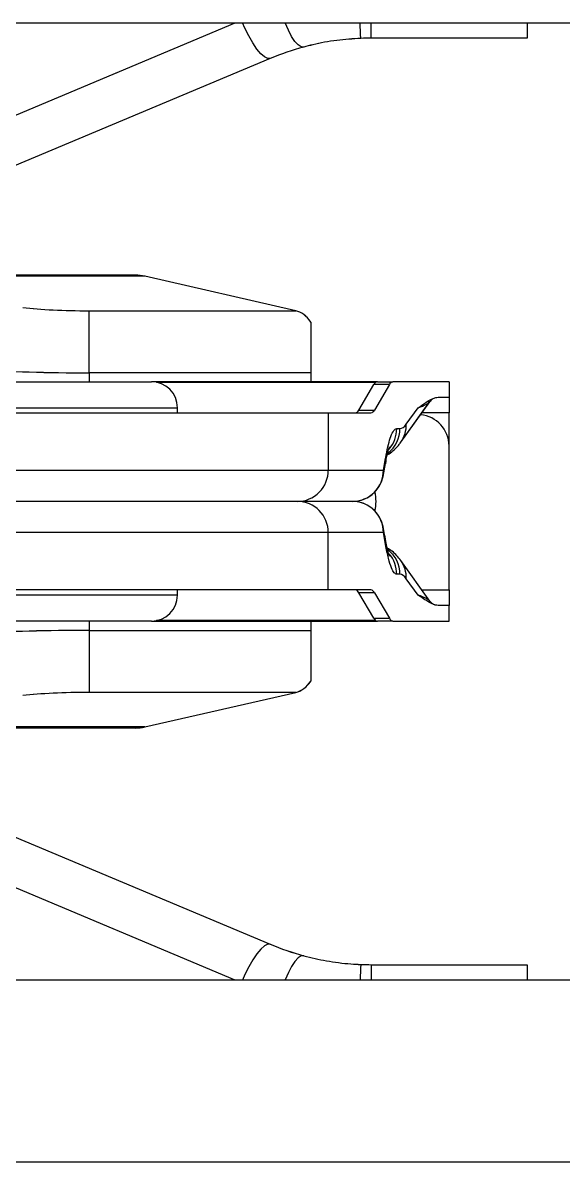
# Model space of a CAD drawing. Header units: inches. Extents: x -1851 to 6314, y -1304 to 4687.
# Drawn here: x 473.37 to 477.45, y 2016.1 to 2024.72 of the extents above; entities that cross this region are included whole.
import ezdxf

# ---------------------------------------------------------------- set-up
doc = ezdxf.new("R2010")
doc.units = ezdxf.units.IN
doc.header["$MEASUREMENT"] = 0

# ---------------------------------------------------------------- blocks, each defined once
blk = doc.blocks.new('2.4.20_9_Plan View')
at = {"color": 7, "linetype": 'Continuous', "lineweight": 25}
for p, q in [((-0.60334, 0), (-0.60334, 7.54593)), ((0, 7.54593), (0, 0)), ((-0.71817, 0.11483), (-0.71817, 7.4311)), ((-0.37713, 3.3124), (-0.37713, 3.67447)), ((-0.22621, 3.67447), (-0.22621, 3.3124)), ((-0.35744, 3.201), (-0.35744, 3.53714)), ((-0.32136, 3.201), (-0.32136, 3.53714)), ((-0.30167, 3.22049), (-0.30167, 3.53714)), ((-0.28199, 3.53714), (-0.28199, 3.201)), ((-0.2459, 3.53714), (-0.2459, 3.201)), ((-0.4445, 3.32235), (-0.4445, 3.48425)), ((-0.44382, 3.31644), (-0.44382, 3.48425)), ((-0.15974, 3.31644), (-0.15974, 3.48425)), ((-0.15907, 3.32235), (-0.15907, 3.48425)), ((-0.5114, 3.40256), (-0.58083, 3.23753)), ((-0.02251, 3.23753), (-0.09194, 3.40256)), ((-0.42205, 3.22138), (-0.42205, 3.35162)), ((-0.38295, 3.35162), (-0.42205, 3.35162)), ((-0.38295, 3.35162), (-0.38295, 3.21194)), ((-0.22061, 3.21194), (-0.22061, 3.35162)), ((-0.22061, 3.35162), (-0.18151, 3.35162)), ((-0.18151, 3.35162), (-0.18151, 3.22138)), ((-0.44382, 3.31644), (-0.42205, 3.22138)), ((-0.37713, 3.3124), (-0.37713, 3.17009)), ((-0.22621, 3.17009), (-0.22621, 3.3124)), ((-0.18151, 3.22138), (-0.15974, 3.31644)), ((-0.36073, 3.296), (-0.35744, 3.296)), ((-0.2459, 3.296), (-0.24262, 3.296)), ((-0.30167, 3.18583), (-0.30167, 3.22049)), ((-0.38295, 3.21194), (-0.41493, 3.21194)), ((-0.37713, 3.21194), (-0.38295, 3.21194)), ((-0.22061, 3.21194), (-0.22621, 3.21194)), ((-0.18864, 3.21194), (-0.22061, 3.21194)), ((-0.35744, 3.201), (-0.32136, 3.201)), ((-0.35744, 3.17419), (-0.35744, 3.201)), ((-0.32136, 3.16634), (-0.32136, 3.201)), ((-0.2459, 3.201), (-0.28199, 3.201)), ((-0.28199, 3.201), (-0.28199, 3.16634)), ((-0.2459, 3.201), (-0.2459, 3.17419)), ((-0.37532, 3.17226), (-0.35926, 3.18176)), ((-0.35926, 3.17201), (-0.35926, 3.18176)), ((-0.24408, 3.18176), (-0.24408, 3.17201)), ((-0.24408, 3.18176), (-0.22802, 3.17226)), ((-0.59367, 3.17392), (-0.59367, 3.07579)), ((-0.37713, 3.16035), (-0.37713, 3.17009)), ((-0.37532, 3.17226), (-0.37532, 3.16252)), ((-0.35926, 3.17201), (-0.37532, 3.16252)), ((-0.22802, 3.16252), (-0.24408, 3.17201)), ((-0.22802, 3.16252), (-0.22802, 3.17226)), ((-0.22621, 3.17009), (-0.22621, 3.16035)), ((-0.00967, 3.07579), (-0.00967, 3.17392)), ((-0.37713, 3.16035), (-0.37713, 3.125)), ((-0.32885, 3.16493), (-0.32136, 3.16634)), ((-0.2859, 3.16655), (-0.27787, 3.16503)), ((-0.28199, 3.16634), (-0.27449, 3.16493)), ((-0.22621, 3.125), (-0.22621, 3.16035)), ((-0.36455, 3.13702), (-0.33894, 3.15536)), ((-0.3476, 3.15593), (-0.3476, 3.15793)), ((-0.2644, 3.15536), (-0.23879, 3.13702)), ((-0.25574, 3.15793), (-0.25574, 3.15593)), ((-0.36073, 3.14448), (-0.35041, 3.15188)), ((-0.25293, 3.15188), (-0.24262, 3.14448)), ((-0.36729, 3.125), (-0.36729, 3.1318)), ((-0.23605, 3.1318), (-0.23605, 3.125)), ((-0.37713, 3.125), (-0.36729, 3.125)), ((-0.35744, 3.125), (-0.36729, 3.125)), ((-0.35744, 3.125), (-0.26668, 3.125)), ((-0.26668, 3.125), (-0.2459, 3.125)), ((-0.23605, 3.125), (-0.2459, 3.125)), ((-0.22621, 3.125), (-0.23605, 3.125)), ((-0.59367, 3.07579), (-0.60334, 3.07579)), ((0, 3.07579), (-0.00967, 3.07579))]:
    blk.add_line(p, q, dxfattribs=at)
at = {"color": 8, "linetype": 'Continuous', "lineweight": 25}
for p, q in [((-0.36073, 3.296), (-0.36073, 3.6845)), ((-0.24262, 3.6845), (-0.24262, 3.296)), ((-0.60334, 3.25964), (-0.5356, 3.42067)), ((-0.06774, 3.42067), (0, 3.25964)), ((-0.37713, 3.35162), (-0.38295, 3.35162)), ((-0.22061, 3.35162), (-0.22621, 3.35162)), ((-0.37681, 3.17101), (-0.37681, 3.30918)), ((-0.22653, 3.30918), (-0.22653, 3.17101)), ((-0.59367, 3.17392), (-0.60334, 3.17392)), ((-0.00967, 3.17392), (0, 3.17392)), ((-0.35744, 3.1421), (-0.35744, 3.125)), ((-0.2459, 3.125), (-0.2459, 3.1421))]:
    blk.add_line(p, q, dxfattribs=at)
at = {"color": 8, "linetype": 'Continuous', "lineweight": 25, "flags": 128}
for points in [[(-0.58083, 3.23753), (-0.58077, 3.23918), (-0.58178, 3.24121), (-0.58383, 3.24352), (-0.58681, 3.24602), (-0.59061, 3.2486), (-0.59504, 3.25114), (-0.59992, 3.25352), (-0.60334, 3.25498)], [(-0.02251, 3.23753), (-0.02257, 3.23918), (-0.02156, 3.24121), (-0.01951, 3.24352), (-0.01653, 3.24602), (-0.01273, 3.2486), (-0.0083, 3.25114), (-0.00342, 3.25352), (0, 3.25498)], [(-0.58805, 3.21648), (-0.58818, 3.21815), (-0.58937, 3.22003), (-0.59159, 3.22205), (-0.59472, 3.22412), (-0.59865, 3.22616), (-0.60321, 3.22808), (-0.60334, 3.22813)], [(-0.01529, 3.21648), (-0.01517, 3.21815), (-0.01397, 3.22003), (-0.01176, 3.22205), (-0.00862, 3.22412), (-0.00469, 3.22616), (-0.00013, 3.22808), (0, 3.22813)], [(-0.59353, 3.18056), (-0.59403, 3.18058), (-0.59553, 3.18064), (-0.59795, 3.18074), (-0.60121, 3.18087), (-0.60334, 3.18096)], [(-0.00981, 3.18056), (-0.00931, 3.18058), (-0.00781, 3.18064), (-0.00539, 3.18074), (-0.00213, 3.18087), (0, 3.18096)], [(-0.32885, 3.16493), (-0.32699, 3.16486), (-0.32553, 3.16502)], [(-0.27449, 3.16493), (-0.27635, 3.16486), (-0.27787, 3.16503)]]:
    blk.add_lwpolyline(points, dxfattribs=at)
at = {"color": 7, "linetype": 'Continuous', "lineweight": 25}
for centre, radius, start, end in [((-0.36073, 3.3124), 0.0164, 180, 270), ((-0.24262, 3.3124), 0.0164, 270, 0), ((-0.42962, 3.17392), 0.16404, 157.18401, 164.96221), ((-0.17372, 3.17392), 0.16404, 15.03779, 22.81599), ((-0.32126, 3.22059), 0.01959, 269.71286, 359.70449), ((-0.28209, 3.22059), 0.01958, 180.28641, 270.29169), ((-0.36035, 3.18451), 0.00297, 291.68799, 348.6499), ((-0.32126, 3.18593), 0.01959, 269.71286, 359.70449), ((-0.32136, 3.18583), 0.01969, 281.57515, 0), ((-0.28199, 3.18583), 0.01969, 180, 258.42485), ((-0.28209, 3.18592), 0.01958, 180.28641, 270.29169), ((-0.24299, 3.18451), 0.00297, 191.3501, 248.31201), ((-0.42962, 3.17392), 0.16404, 177.67978, 180), ((-0.17372, 3.17392), 0.16404, 0, 2.32022), ((-0.37422, 3.16951), 0.00297, 111.68991, 168.64797), ((-0.36035, 3.17477), 0.00297, 291.68728, 348.6506), ((-0.30178, 3.1939), 0.02297, 255.19219, 285.26332), ((-0.24299, 3.17477), 0.00297, 191.3494, 248.31272), ((-0.22912, 3.16951), 0.00297, 11.35203, 68.31009), ((-0.37422, 3.15977), 0.00297, 111.68728, 168.6506), ((-0.22912, 3.15977), 0.00297, 11.3494, 68.31272), ((-0.26668, 3.14469), 0.01969, 270, 354.92892)]:
    blk.add_arc(centre, radius, start, end, dxfattribs=at)
at = {"color": 8, "linetype": 'Continuous', "lineweight": 25}
for centre, radius, start, end in [((-0.34757, 3.17568), 0.01974, 269.90515, 321.66148), ((-0.34759, 3.17773), 0.0198, 269.95963, 310.72197), ((-0.32004, 3.17942), 0.01315, 264.27217, 281.42639), ((-0.2833, 3.17944), 0.01316, 258.54692, 275.72172), ((-0.25577, 3.17568), 0.01975, 218.34598, 270.0912), ((-0.25576, 3.17772), 0.01979, 229.28927, 270.04883), ((-0.34983, 3.1706), 0.01873, 268.24826, 305.58496), ((-0.25351, 3.1706), 0.01873, 234.41784, 271.75397)]:
    blk.add_arc(centre, radius, start, end, dxfattribs=at)
at = {"color": 7, "linetype": 'Continuous', "lineweight": 25}
for centre, major_axis, ratio, start_param, end_param in [((-0.3899, 3.35162), (0, 0.09843), 0.070598, 4.712389, 5.497787), ((-0.21366, 3.35162), (0, 0.09843), 0.070598, 0.785398, 1.570796), ((-0.429, 3.35162), (0, 0.05906), 0.117663, 4.712389, 5.497787), ((-0.17456, 3.35162), (0, 0.05906), 0.117663, 0.785398, 1.570796), ((-0.34607, 3.32235), (0.09843, 0), 0.513761, 3.141593, 3.258718), ((-0.25749, 3.32235), (0.09843, 0), 0.513761, 6.16606, 6.283185), ((-0.38295, 3.22374), (0.03937, 0), 0.513761, 3.258718, 3.764419), ((-0.22061, 3.22374), (0.03937, 0), 0.513761, 5.660359, 6.16606), ((-0.49196, 3.15593), (0.14436, 0), 0.143285, 6.08579, 6.283185), ((-0.11138, 3.15593), (0.14436, 0), 0.143285, 3.141593, 3.338988)]:
    blk.add_ellipse(centre, major_axis=major_axis, ratio=ratio, start_param=start_param, end_param=end_param, dxfattribs=at)
at = {"color": 8, "linetype": 'Continuous', "lineweight": 25}
for centre, major_axis, start_param, end_param in [((-0.36073, 3.16397), (0.00462, 0.0272), 3.306394, 3.942033), ((-0.24262, 3.16397), (-0.00462, 0.0272), 2.341152, 2.976791)]:
    blk.add_ellipse(centre, major_axis=major_axis, ratio=0.164816, start_param=start_param, end_param=end_param, dxfattribs=at)
at = {"color": 7, "linetype": 'Continuous', "lineweight": 25}
for points, knots in [([(-0.58805, 3.21648), (-0.58919, 3.21176), (-0.5915, 3.20218), (-0.59304, 3.1899), (-0.59342, 3.18262), (-0.59353, 3.18056)], [0, 0, 0, 0, 0.410821, 0.833046, 1, 1, 1, 1]), ([(-0.00981, 3.18056), (-0.01015, 3.18563), (-0.01086, 3.19593), (-0.01309, 3.20789), (-0.01481, 3.21459), (-0.01529, 3.21648)], [0, 0, 0, 0, 0.410285, 0.833094, 1, 1, 1, 1]), ([(-0.3476, 3.15793), (-0.3474, 3.15848), (-0.347, 3.15959), (-0.34361, 3.16135), (-0.3379, 3.16319), (-0.3319, 3.16435), (-0.32885, 3.16493)], [0, 0, 0, 0, 0.215675, 0.437563, 0.714322, 1, 1, 1, 1]), ([(-0.33894, 3.15536), (-0.33792, 3.15615), (-0.33592, 3.15769), (-0.33318, 3.16051), (-0.33172, 3.16287), (-0.33108, 3.16391)], [0, 0, 0, 0, 0.370161, 0.722656, 1, 1, 1, 1]), ([(-0.33608, 3.16251), (-0.33609, 3.16251), (-0.33612, 3.16249), (-0.33525, 3.16282), (-0.33354, 3.16333), (-0.33072, 3.16401), (-0.32796, 3.1646), (-0.3259, 3.16494), (-0.32539, 3.16502)], [0, 0, 0, 0, 0.082629, 0.249128, 0.441006, 0.664564, 0.916717, 1, 1, 1, 1]), ([(-0.32553, 3.16505), (-0.32362, 3.16537), (-0.32082, 3.16584), (-0.31826, 3.16638), (-0.31744, 3.16656)], [0, 0, 0, 0, 0.682146, 1, 1, 1, 1]), ([(-0.27797, 3.16502), (-0.27736, 3.16492), (-0.27518, 3.16456), (-0.27231, 3.16394), (-0.26949, 3.16324), (-0.26785, 3.16275), (-0.26714, 3.16246), (-0.26725, 3.16251), (-0.26727, 3.16252)], [0, 0, 0, 0, 0.098734, 0.355097, 0.585487, 0.78435, 0.95563, 1, 1, 1, 1]), ([(-0.27449, 3.16493), (-0.27378, 3.16481), (-0.2706, 3.16424), (-0.26557, 3.16314), (-0.26029, 3.16156), (-0.25652, 3.1598), (-0.256, 3.15856), (-0.25574, 3.15793)], [0, 0, 0, 0, 0.063903, 0.285377, 0.51105, 0.751533, 1, 1, 1, 1]), ([(-0.27222, 3.1639), (-0.27202, 3.16351), (-0.27116, 3.16182), (-0.2691, 3.15943), (-0.26666, 3.15705), (-0.26505, 3.15585), (-0.2644, 3.15536)], [0, 0, 0, 0, 0.096681, 0.418475, 0.763579, 1, 1, 1, 1]), ([(-0.36729, 3.1318), (-0.36721, 3.13242), (-0.36699, 3.13429), (-0.36543, 3.13738), (-0.36313, 3.14098), (-0.36153, 3.14334), (-0.36074, 3.14447), (-0.36073, 3.14448)], [0, 0, 0, 0, 0.1464036, 0.4393067, 0.7322732, 0.9966519, 1, 1, 1, 1]), ([(-0.24262, 3.14448), (-0.24261, 3.14447), (-0.24146, 3.14283), (-0.23901, 3.13914), (-0.23638, 3.13493), (-0.23611, 3.13232), (-0.23605, 3.1318)], [0, 0, 0, 0, 0.003348, 0.386356, 0.877305, 1, 1, 1, 1]), ([(-0.3671, 3.13322), (-0.3671, 3.13322), (-0.36705, 3.13374), (-0.36658, 3.13471), (-0.36575, 3.13603), (-0.36495, 3.13669), (-0.36455, 3.13702)], [0, 0, 0, 0, 0.003012, 0.336499, 0.668761, 1, 1, 1, 1]), ([(-0.23879, 3.13702), (-0.23838, 3.1367), (-0.2378, 3.13625), (-0.23741, 3.13563), (-0.2373, 3.13546)], [0, 0, 0, 0, 0.716551, 1, 1, 1, 1]), ([(-0.23626, 3.13329), (-0.23625, 3.13327), (-0.23623, 3.13322), (-0.23623, 3.13316), (-0.23623, 3.13313)], [0, 0, 0, 0, 0.4185526, 1, 1, 1, 1])]:
    blk.add_open_spline(points, degree=3, knots=knots, dxfattribs=at)
blk = doc.blocks.new('2.4.20_8_Plan View')
at = {"color": 7, "linetype": 'Continuous', "lineweight": 25}
for p, q in [((9.32347, -1.15), (9.32347, 1.15)), ((9.50737, 1.15), (9.50737, -1.15)), ((9.28847, -1.115), (9.28847, 1.115)), ((9.39242, -0.14038), (9.39242, -0.03002)), ((9.43842, -0.03002), (9.43842, -0.14038)), ((9.39842, -0.17433), (9.39842, -0.07188)), ((9.40942, -0.17433), (9.40942, -0.07188)), ((9.41542, -0.16839), (9.41542, -0.07188)), ((9.42142, -0.07188), (9.42142, -0.17433)), ((9.43242, -0.07188), (9.43242, -0.17433)), ((9.37189, -0.13735), (9.37189, -0.088)), ((9.37209, -0.13915), (9.37209, -0.088)), ((9.45868, -0.13915), (9.45868, -0.088)), ((9.45889, -0.13735), (9.45889, -0.088)), ((9.35149, -0.1129), (9.33033, -0.1632)), ((9.50051, -0.1632), (9.47935, -0.1129)), ((9.37873, -0.16812), (9.37873, -0.12843)), ((9.39064, -0.12843), (9.37873, -0.12843)), ((9.39064, -0.12843), (9.39064, -0.171)), ((9.44013, -0.171), (9.44013, -0.12843)), ((9.44013, -0.12843), (9.45204, -0.12843)), ((9.45204, -0.12843), (9.45204, -0.16812)), ((9.37209, -0.13915), (9.37873, -0.16812)), ((9.45204, -0.16812), (9.45868, -0.13915)), ((9.39242, -0.14038), (9.39242, -0.18376)), ((9.43842, -0.18376), (9.43842, -0.14038)), ((9.39742, -0.14538), (9.39842, -0.14538)), ((9.43242, -0.14538), (9.43342, -0.14538)), ((9.41542, -0.17896), (9.41542, -0.16839)), ((9.39064, -0.171), (9.3809, -0.171)), ((9.39242, -0.171), (9.39064, -0.171)), ((9.44013, -0.171), (9.43842, -0.171)), ((9.44987, -0.171), (9.44013, -0.171)), ((9.39842, -0.18251), (9.39842, -0.17433)), ((9.39842, -0.17433), (9.40942, -0.17433)), ((9.40942, -0.1849), (9.40942, -0.17433)), ((9.43242, -0.17433), (9.42142, -0.17433)), ((9.42142, -0.17433), (9.42142, -0.1849)), ((9.43242, -0.17433), (9.43242, -0.18251)), ((9.39297, -0.18309), (9.39787, -0.1802)), ((9.39787, -0.18317), (9.39787, -0.1802)), ((9.43297, -0.1802), (9.43297, -0.18317)), ((9.43297, -0.1802), (9.43787, -0.18309)), ((9.32642, -0.18259), (9.32642, -0.2125)), ((9.39242, -0.18673), (9.39242, -0.18376)), ((9.39297, -0.18309), (9.39297, -0.18606)), ((9.39787, -0.18317), (9.39297, -0.18606)), ((9.43787, -0.18606), (9.43297, -0.18317)), ((9.43787, -0.18606), (9.43787, -0.18309)), ((9.43842, -0.18376), (9.43842, -0.18673)), ((9.50442, -0.2125), (9.50442, -0.18259)), ((9.40714, -0.18533), (9.40942, -0.1849)), ((9.42023, -0.18484), (9.42268, -0.1853)), ((9.42142, -0.1849), (9.4237, -0.18533)), ((9.39242, -0.18673), (9.39242, -0.1975)), ((9.39626, -0.19384), (9.40406, -0.18825)), ((9.40142, -0.18807), (9.40142, -0.18746)), ((9.42678, -0.18825), (9.43458, -0.19384)), ((9.42942, -0.18746), (9.42942, -0.18807)), ((9.43842, -0.1975), (9.43842, -0.18673)), ((9.39742, -0.19156), (9.40057, -0.18931)), ((9.43027, -0.18931), (9.43342, -0.19156)), ((9.39542, -0.1975), (9.39542, -0.19543)), ((9.43542, -0.19543), (9.43542, -0.1975)), ((9.39242, -0.1975), (9.39542, -0.1975)), ((9.39842, -0.1975), (9.39542, -0.1975)), ((9.39842, -0.1975), (9.42609, -0.1975)), ((9.42609, -0.1975), (9.43242, -0.1975)), ((9.43542, -0.1975), (9.43242, -0.1975)), ((9.43842, -0.1975), (9.43542, -0.1975)), ((9.32642, -0.2125), (9.32347, -0.2125)), ((9.50737, -0.2125), (9.50442, -0.2125))]:
    blk.add_line(p, q, dxfattribs=at)
at = {"color": 8, "linetype": 'Continuous', "lineweight": 25}
for p, q in [((9.39742, -0.14538), (9.39742, -0.02697)), ((9.43342, -0.02697), (9.43342, -0.14538)), ((9.32347, -0.15646), (9.34412, -0.10738)), ((9.48672, -0.10738), (9.50737, -0.15646)), ((9.39242, -0.12843), (9.39064, -0.12843)), ((9.44013, -0.12843), (9.43842, -0.12843)), ((9.39252, -0.18348), (9.39252, -0.14136)), ((9.43832, -0.14136), (9.43832, -0.18348)), ((9.32642, -0.18259), (9.32347, -0.18259)), ((9.50442, -0.18259), (9.50737, -0.18259)), ((9.39842, -0.19229), (9.39842, -0.1975)), ((9.43242, -0.1975), (9.43242, -0.19229))]:
    blk.add_line(p, q, dxfattribs=at)
at = {"color": 8, "linetype": 'Continuous', "lineweight": 25, "flags": 128}
for points in [[(9.33033, -0.1632), (9.33035, -0.1627), (9.33004, -0.16208), (9.32942, -0.16137), (9.32851, -0.16061), (9.32735, -0.15983), (9.326, -0.15905), (9.32451, -0.15833), (9.32347, -0.15788)], [(9.50051, -0.1632), (9.50049, -0.1627), (9.5008, -0.16208), (9.50142, -0.16137), (9.50233, -0.16061), (9.50349, -0.15983), (9.50484, -0.15905), (9.50633, -0.15833), (9.50737, -0.15788)], [(9.32813, -0.16962), (9.32809, -0.16911), (9.32773, -0.16854), (9.32705, -0.16792), (9.3261, -0.16729), (9.3249, -0.16667), (9.32351, -0.16608), (9.32347, -0.16607)], [(9.50271, -0.16962), (9.50275, -0.16911), (9.50311, -0.16854), (9.50379, -0.16792), (9.50474, -0.16729), (9.50594, -0.16667), (9.50733, -0.16608), (9.50737, -0.16607)], [(9.32646, -0.18056), (9.32631, -0.18056), (9.32585, -0.18054), (9.32511, -0.18051), (9.32412, -0.18047), (9.32347, -0.18044)], [(9.50438, -0.18056), (9.50453, -0.18056), (9.50499, -0.18054), (9.50573, -0.18051), (9.50672, -0.18047), (9.50737, -0.18044)], [(9.40714, -0.18533), (9.4077, -0.18535), (9.40815, -0.1853)], [(9.4237, -0.18533), (9.42314, -0.18535), (9.42267, -0.1853)]]:
    blk.add_lwpolyline(points, dxfattribs=at)
at = {"color": 7, "linetype": 'Continuous', "lineweight": 25}
for centre, radius, start, end in [((9.39742, -0.14038), 0.005, 180, 270), ((9.43342, -0.14038), 0.005, 270, 0), ((9.37642, -0.18259), 0.05, 157.184, 164.9622), ((9.45442, -0.18259), 0.05, 15.0378, 22.816), ((9.37642, -0.18259), 0.05, 177.6798, 180), ((9.39753, -0.17936), 0.000904, 291.688, 348.6499), ((9.43331, -0.17936), 0.000904, 191.3501, 248.312), ((9.45442, -0.18259), 0.05, 0, 2.3202), ((9.42609, -0.1915), 0.006, 270, 354.9289)]:
    blk.add_arc(centre, radius, start, end, dxfattribs=at)
at = {"color": 8, "linetype": 'Continuous', "lineweight": 25}
for centre, radius, start, end in [((9.42102, -0.18091), 0.00401, 258.5469, 275.7217), ((9.42941, -0.18205), 0.00602, 218.346, 270.0912), ((9.40074, -0.1836), 0.00571, 268.2483, 305.585)]:
    blk.add_arc(centre, radius, start, end, dxfattribs=at)
at = {"color": 7, "linetype": 'Continuous', "lineweight": 25}
for centre, major_axis, ratio, start_param, end_param in [((9.38853, -0.12843), (0, 0.03), 0.070598, 4.712389, 5.497787), ((9.44224, -0.12843), (0, 0.03), 0.070598, 0.785398, 1.570796), ((9.37661, -0.12843), (0, 0.018), 0.117663, 4.712389, 5.497787), ((9.45416, -0.12843), (0, 0.018), 0.117663, 0.785398, 1.570796), ((9.40189, -0.13735), (0.03, 0), 0.513761, 3.141593, 3.258718), ((9.42889, -0.13735), (0.03, 0), 0.513761, 6.16606, 6.283185), ((9.39064, -0.1674), (0.012, 0), 0.513761, 3.258718, 3.764419), ((9.44013, -0.1674), (0.012, 0), 0.513761, 5.660359, 6.16606), ((9.35742, -0.18807), (0.044, 0), 0.143285, 6.08579, 6.283185), ((9.47342, -0.18807), (0.044, 0), 0.143285, 3.141593, 3.338988)]:
    blk.add_ellipse(centre, major_axis=major_axis, ratio=ratio, start_param=start_param, end_param=end_param, dxfattribs=at)
at = {"color": 8, "linetype": 'Continuous', "lineweight": 25}
for centre, major_axis, start_param, end_param in [((9.39742, -0.18562), (0.00141, 0.00829), 3.306394, 3.942033), ((9.43342, -0.18562), (-0.00141, 0.00829), 2.341152, 2.976791)]:
    blk.add_ellipse(centre, major_axis=major_axis, ratio=0.164816, start_param=start_param, end_param=end_param, dxfattribs=at)
at = {"color": 7, "linetype": 'Continuous', "lineweight": 25}
for points, knots in [([(9.32813, -0.16962), (9.32778, -0.17106), (9.32708, -0.17397), (9.32661, -0.17772), (9.32649, -0.17994), (9.32646, -0.18056)], [0, 0, 0, 0, 0.410821, 0.833046, 1, 1, 1, 1]), ([(9.50438, -0.18056), (9.50427, -0.17902), (9.50406, -0.17588), (9.50338, -0.17224), (9.50286, -0.17019), (9.50271, -0.16962)], [0, 0, 0, 0, 0.410285, 0.833094, 1, 1, 1, 1]), ([(9.40142, -0.18746), (9.40148, -0.1873), (9.4016, -0.18696), (9.40264, -0.18642), (9.40438, -0.18586), (9.40621, -0.18551), (9.40714, -0.18533)], [0, 0, 0, 0, 0.215675, 0.437563, 0.714322, 1, 1, 1, 1]), ([(9.40406, -0.18825), (9.40437, -0.18801), (9.40498, -0.18754), (9.40581, -0.18668), (9.40626, -0.18596), (9.40646, -0.18564)], [0, 0, 0, 0, 0.370161, 0.722656, 1, 1, 1, 1]), ([(9.40493, -0.18607), (9.40493, -0.18607), (9.40492, -0.18607), (9.40518, -0.18597), (9.40571, -0.18582), (9.40656, -0.18561), (9.40741, -0.18543), (9.40804, -0.18533), (9.40819, -0.1853)], [0, 0, 0, 0, 0.082629, 0.249128, 0.441006, 0.664564, 0.916717, 1, 1, 1, 1]), ([(9.40815, -0.18529), (9.40873, -0.1852), (9.40958, -0.18505), (9.41036, -0.18489), (9.41061, -0.18483)], [0, 0, 0, 0, 0.682146, 1, 1, 1, 1]), ([(9.42264, -0.1853), (9.42283, -0.18533), (9.42349, -0.18544), (9.42437, -0.18563), (9.42523, -0.18584), (9.42573, -0.186), (9.42594, -0.18608), (9.42591, -0.18607), (9.4259, -0.18606)], [0, 0, 0, 0, 0.098734, 0.355097, 0.585487, 0.78435, 0.95563, 1, 1, 1, 1]), ([(9.4237, -0.18533), (9.42392, -0.18537), (9.42489, -0.18554), (9.42642, -0.18587), (9.42803, -0.18636), (9.42918, -0.18689), (9.42934, -0.18727), (9.42942, -0.18746)], [0, 0, 0, 0, 0.063903, 0.285377, 0.51105, 0.751533, 1, 1, 1, 1]), ([(9.4244, -0.18564), (9.42446, -0.18576), (9.42472, -0.18628), (9.42535, -0.187), (9.42609, -0.18773), (9.42658, -0.1881), (9.42678, -0.18825)], [0, 0, 0, 0, 0.096681, 0.418475, 0.763579, 1, 1, 1, 1]), ([(9.39542, -0.19543), (9.39544, -0.19524), (9.39551, -0.19467), (9.39598, -0.19373), (9.39669, -0.19263), (9.39718, -0.19191), (9.39742, -0.19157), (9.39742, -0.19156)], [0, 0, 0, 0, 0.1464036, 0.4393067, 0.7322732, 0.9966519, 1, 1, 1, 1]), ([(9.43342, -0.19156), (9.43342, -0.19157), (9.43377, -0.19206), (9.43452, -0.19319), (9.43532, -0.19447), (9.4354, -0.19527), (9.43542, -0.19543)], [0, 0, 0, 0, 0.003348, 0.386356, 0.877305, 1, 1, 1, 1]), ([(9.39548, -0.19499), (9.39548, -0.19499), (9.39549, -0.19483), (9.39564, -0.19454), (9.39589, -0.19414), (9.39613, -0.19394), (9.39626, -0.19384)], [0, 0, 0, 0, 0.003012, 0.336499, 0.668761, 1, 1, 1, 1]), ([(9.43458, -0.19384), (9.43471, -0.19394), (9.43489, -0.19407), (9.43501, -0.19426), (9.43504, -0.19431)], [0, 0, 0, 0, 0.716551, 1, 1, 1, 1]), ([(9.43536, -0.19497), (9.43536, -0.19498), (9.43537, -0.195), (9.43537, -0.19501), (9.43537, -0.19502)], [0, 0, 0, 0, 0.4185526, 1, 1, 1, 1])]:
    blk.add_open_spline(points, degree=3, knots=knots, dxfattribs=at)

msp = doc.modelspace()

# ---------------------------------------------------------------- block references
at = {"rotation": 90}
for name, p, xscale, yscale, zscale in [('2.4.20_9_Plan View', (514.08924, 2024.72253), 12, 12, 12), ('2.4.20_8_Plan View', (468.81365, 1650.41665), 39.37008, 39.37008, 39.37008)]:
    msp.add_blockref(name, p, dxfattribs=dict(at, xscale=xscale, yscale=yscale, zscale=zscale))

doc.saveas('drawing.dxf')
